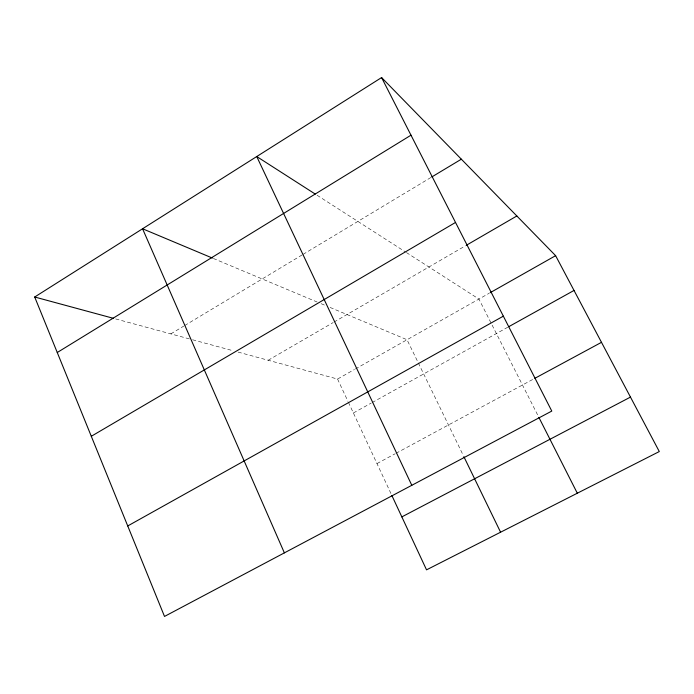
<?xml version="1.0" encoding="UTF-8"?>
<svg xmlns="http://www.w3.org/2000/svg" width="694" height="694" viewBox="0 0 694 694"><rect width="100%" height="100%" fill="white"/><g stroke="black" fill="none" stroke-linecap="round" stroke-linejoin="round"><path stroke-width="0.52" stroke-dasharray="3.47 2.6" d="M170.828 333.883L183.754 326.111M184.673 325.555L302.133 254.932M303.061 254.377L430.861 177.525M268.188 360.255L333.077 322.606M334.005 322.068L465.396 245.832M238.12 352.11L337.562 379.045L354.461 369.486M355.406 368.956L489.209 293.241M353.385 412.982L371.195 403.093M372.131 402.572L507.756 327.247M376.972 463.575L395.086 453.789M396.04 453.277L533.894 378.837M115.672 318.936L191.527 339.487M192.559 339.765L232.941 350.704M213.362 258.472L317.167 302.029M321.149 303.694L325.122 305.36M330.092 307.451L407.04 339.73L463.41 455.706M317.054 195.231L405.522 251.983M406.415 252.555L478.921 299.062L538.397 416.426M337.562 379.045L347.963 401.349M348.414 402.312L391.442 494.596"/><path stroke-width="1.04" d="M381.587 77.563L551.782 411.074L164.504 616.437L34.7 297.006L381.587 77.563L555.616 255.67L659.3 451.551L426.532 569.843L391.893 495.559M57.255 352.509L410.995 135.191M431.781 176.97L461.354 159.195M91.296 436.283L455.524 222.444M466.333 245.286L516.839 215.981M490.146 292.712L555.616 255.67M127.731 525.957L503.35 316.16M508.702 326.718L574.025 290.439M534.848 378.325L601.49 342.333M401.843 516.891L630.482 397.098M34.7 297.006L113.59 318.373M212.364 258.055L142.565 228.768L284.375 552.866M315.241 194.068L256.745 156.54L411.802 485.297M538.874 417.38L577.304 493.217M463.87 456.669L500.582 532.211"/></g></svg>
